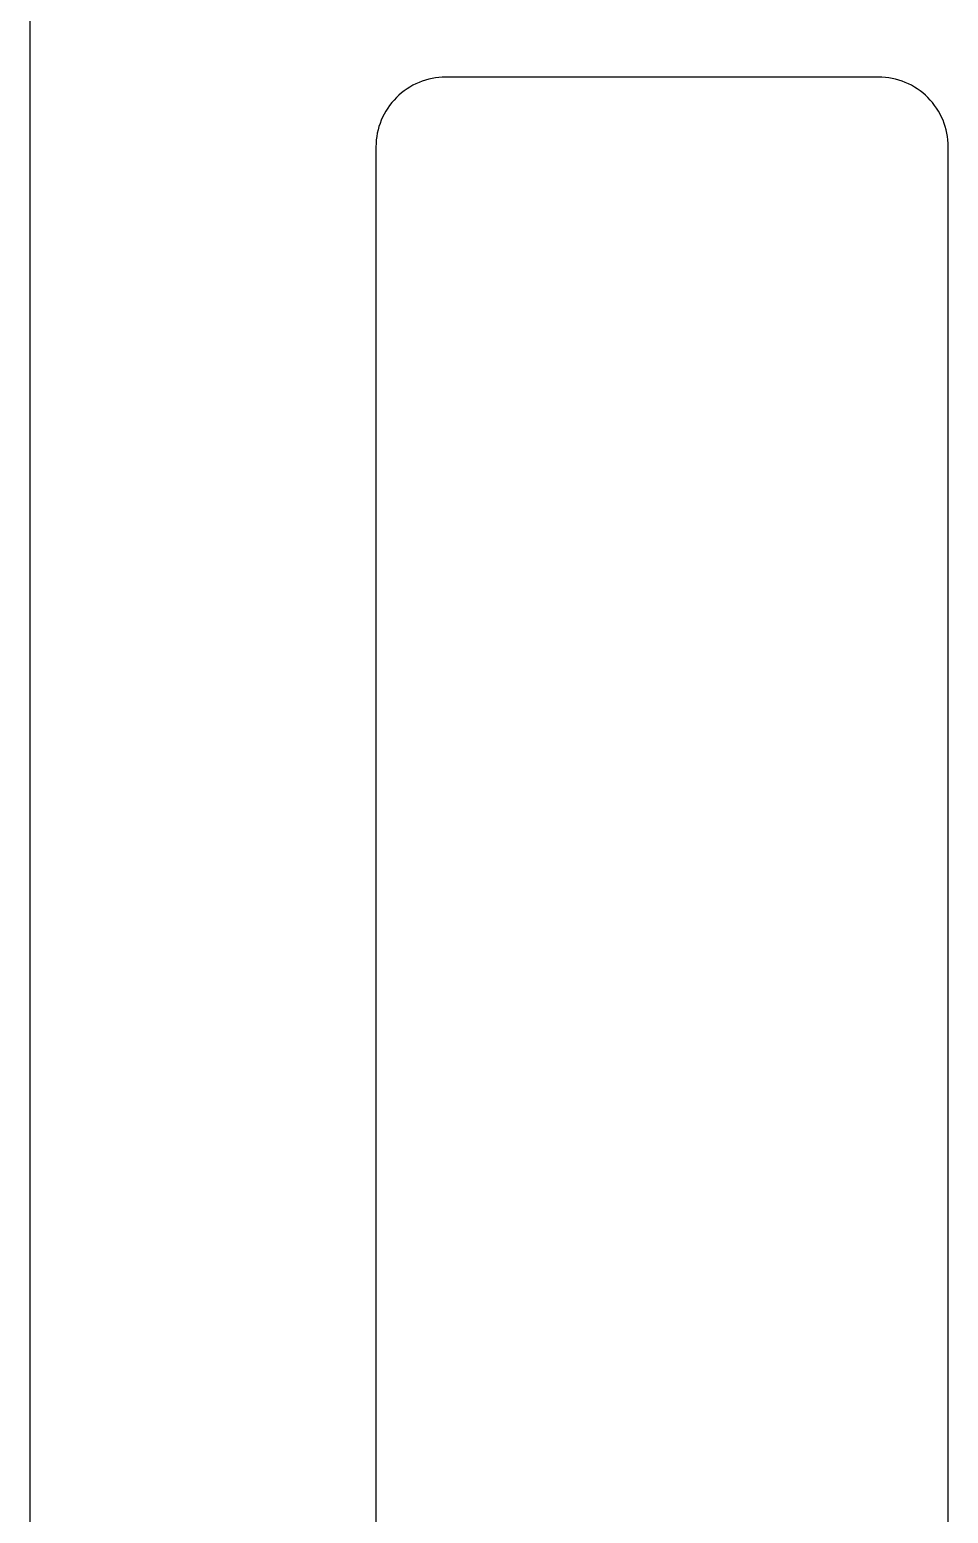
# Model space of a CAD drawing. Header units: millimetres. Extents: x -18 to 18, y -61 to 61.
# Drawn here: x -18.5 to -5.34, y -40.94 to -19.67 of the extents above; entities that cross this region are included whole.
import ezdxf

# ---------------------------------------------------------------- set-up
doc = ezdxf.new("R2010")
doc.units = ezdxf.units.MM
doc.header["$MEASUREMENT"] = 0
doc.layers.add('Layer 1', color=7, linetype='Continuous')

msp = doc.modelspace()

# ---------------------------------------------------------------- linework, layer by layer
at = {"layer": 'Layer 1', "lineweight": 25}
for points in [[(-18.5, 61), (-18.5, 61), (-18.5, -61), (-18.5, -61)], [(-6.3373, -20.3534), (-6.3373, -20.3534), (-12.5385, -20.3534), (-12.5385, -20.3534)], [(-13.5385, -21.3534), (-13.5385, -21.3534), (-13.5385, -52.2452), (-13.5385, -52.2452)], [(-5.3373, -52.2452), (-5.3373, -52.2452), (-5.3373, -21.3534), (-5.3373, -21.3534)]]:
    msp.add_open_spline(points, degree=3, dxfattribs=at)
for points in [[(-12.5385, -20.3534), (-12.8037, -20.3534), (-13.0581, -20.4588), (-13.2456, -20.6463), (-13.2456, -20.6463), (-13.4332, -20.8338), (-13.5385, -21.0882), (-13.5385, -21.3534)], [(-5.3373, -21.3534), (-5.3373, -21.0882), (-5.4426, -20.8338), (-5.6302, -20.6463), (-5.6302, -20.6463), (-5.8177, -20.4588), (-6.0721, -20.3534), (-6.3373, -20.3534)]]:
    msp.add_open_spline(points, degree=3, knots=[0, 0, 0, 0, 0.3333333, 0.3333333, 0.3333333, 0.3333333, 1, 1, 1, 1], dxfattribs=at)

doc.saveas('drawing.dxf')
